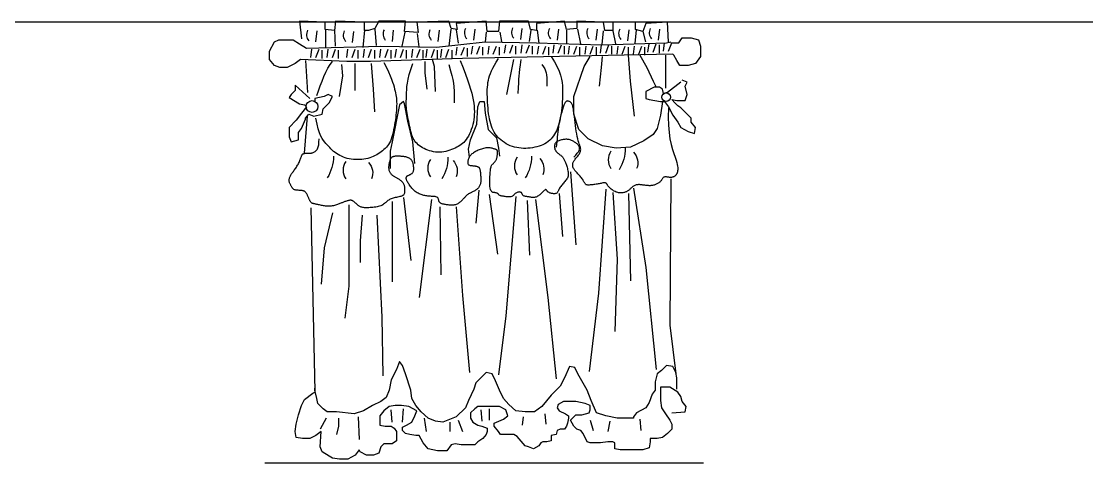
# Model space of a CAD drawing. Header units: inches. Extents: x 3.4 to 45.9, y 7.2 to 32.
# Drawn here: x 6.624 to 9.862, y 22.222 to 23.564 of the extents above; entities that cross this region are included whole.
import ezdxf

# ---------------------------------------------------------------- set-up
doc = ezdxf.new("R2010")
doc.units = ezdxf.units.IN
doc.header["$MEASUREMENT"] = 0
doc.layers.add('02', color=2, linetype='Continuous')
doc.layers.add('4', color=4, linetype='Continuous')

msp = doc.modelspace()

# ---------------------------------------------------------------- linework, layer by layer
at = {"layer": '02'}
msp.add_line((7.3643, 22.2217), (8.6966, 22.2217), dxfattribs=at)
for points in [[(8.591, 23.5011), (8.5879, 23.5606), (8.5221, 23.5575), (8.5127, 23.5324), (8.4907, 23.5387), (8.4907, 23.5606), (8.4218, 23.5606), (8.4218, 23.5355), (8.3967, 23.5355), (8.3936, 23.5606), (8.3121, 23.5637), (8.3121, 23.5418), (8.2807, 23.5387), (8.2745, 23.5637), (8.1898, 23.5575), (8.1898, 23.5355), (8.171, 23.5387), (8.1648, 23.5637), (8.077, 23.5637), (8.0739, 23.5324), (8.0394, 23.5324), (8.0362, 23.5637), (7.9454, 23.5575), (7.9485, 23.5387), (7.9297, 23.5418), (7.9234, 23.5637), (7.8262, 23.5606), (7.8294, 23.5293), (7.7886, 23.5324), (7.7918, 23.5637), (7.7103, 23.5637), (7.6977, 23.5418), (7.6789, 23.5355), (7.6664, 23.5355), (7.6664, 23.5606), (7.5786, 23.5637), (7.5755, 23.5355), (7.5473, 23.5387), (7.5473, 23.5606), (7.4689, 23.5637), (7.4752, 23.5105)], [(7.5478, 23.54), (7.5478, 23.4843)], [(7.6984, 23.54), (7.7021, 23.4898)], [(7.929, 23.54), (7.9235, 23.488)], [(8.0016, 23.54), (7.9978, 23.5066)], [(8.1448, 23.5419), (8.1411, 23.5084)], [(8.2564, 23.54), (8.2526, 23.5066)], [(8.314, 23.54), (8.3233, 23.4954)], [(8.3735, 23.54), (8.3698, 23.5066)], [(8.5632, 23.54), (8.5595, 23.5066)], [(8.5973, 23.498), (8.6224, 23.498), (8.6318, 23.5136), (8.66, 23.5136), (8.6819, 23.5074), (8.6882, 23.4886), (8.6882, 23.4572), (8.6725, 23.4353), (8.6506, 23.429), (8.6255, 23.429), (8.6161, 23.4447), (8.6067, 23.4604), (8.6036, 23.4635), (7.9642, 23.451), (7.6852, 23.4416), (7.6131, 23.4416), (7.4721, 23.4478), (7.4564, 23.4353), (7.4313, 23.4228), (7.4094, 23.4228), (7.3937, 23.429), (7.378, 23.4478), (7.378, 23.4729), (7.3937, 23.5011), (7.4062, 23.5074), (7.4501, 23.5074), (7.4689, 23.4948), (7.4909, 23.4823), (7.7165, 23.4886), (7.8858, 23.4854), (8.0331, 23.5011), (8.1898, 23.498), (8.3873, 23.4917), (8.5848, 23.498), (8.5973, 23.5011)], [(7.5217, 23.5344), (7.518, 23.501)], [(7.5757, 23.5363), (7.5775, 23.488)], [(7.6333, 23.5326), (7.6296, 23.4991)], [(7.6668, 23.5363), (7.6612, 23.4843)], [(7.7542, 23.5363), (7.7505, 23.5028)], [(7.7895, 23.5307), (7.7802, 23.488)], [(7.8267, 23.527), (7.8323, 23.4861)], [(7.8937, 23.5363), (7.89, 23.5028)], [(7.9458, 23.5382), (7.9514, 23.4973)], [(8.0369, 23.5307), (8.0332, 23.501)], [(8.0778, 23.5307), (8.0834, 23.5028)], [(8.1727, 23.5363), (8.1671, 23.5028)], [(8.1913, 23.5363), (8.1968, 23.4973)], [(8.2805, 23.5363), (8.2805, 23.4954)], [(8.3921, 23.5344), (8.3884, 23.4935)], [(8.4219, 23.5344), (8.4293, 23.4954)], [(8.4702, 23.5382), (8.4665, 23.5047)], [(8.4926, 23.5363), (8.4888, 23.4973)], [(8.513, 23.5326), (8.5205, 23.501)], [(7.5034, 23.4541), (7.5065, 23.4792)], [(7.5191, 23.4541), (7.5285, 23.4792)], [(7.5379, 23.451), (7.5379, 23.476)], [(7.5536, 23.4541), (7.5567, 23.4792)], [(7.5692, 23.4541), (7.5786, 23.4792)], [(7.588, 23.451), (7.588, 23.476)], [(7.6131, 23.4541), (7.6162, 23.4792)], [(7.6288, 23.4541), (7.6382, 23.4792)], [(7.6476, 23.451), (7.6476, 23.476)], [(7.6633, 23.4541), (7.6664, 23.4792)], [(7.6789, 23.4541), (7.6883, 23.4792)], [(7.6977, 23.451), (7.6977, 23.476)], [(7.7134, 23.4541), (7.7165, 23.4792)], [(7.7291, 23.4541), (7.7385, 23.4792)], [(7.7479, 23.451), (7.7479, 23.476)], [(7.7604, 23.4541), (7.7636, 23.4792)], [(7.7761, 23.4541), (7.7855, 23.4792)], [(7.7949, 23.451), (7.7949, 23.476)], [(7.8106, 23.4541), (7.8137, 23.4792)], [(7.8262, 23.4541), (7.8356, 23.4792)], [(7.8451, 23.451), (7.8451, 23.476)], [(7.8545, 23.4541), (7.8576, 23.4792)], [(7.8701, 23.4541), (7.8795, 23.4792)], [(7.8889, 23.451), (7.8889, 23.476)], [(7.8983, 23.4541), (7.9015, 23.4792)], [(7.914, 23.4541), (7.9234, 23.4792)], [(7.9328, 23.451), (7.9328, 23.476)], [(7.9454, 23.4604), (7.9485, 23.4854)], [(7.961, 23.4604), (7.9704, 23.4854)], [(7.9798, 23.4572), (7.9798, 23.4823)], [(7.9924, 23.4635), (7.9955, 23.4886)], [(8.008, 23.4635), (8.0174, 23.4886)], [(8.0268, 23.4604), (8.0268, 23.4854)], [(8.0425, 23.4635), (8.0456, 23.4886)], [(8.0582, 23.4635), (8.0676, 23.4886)], [(8.077, 23.4604), (8.077, 23.4854)], [(8.0927, 23.4666), (8.0958, 23.4917)], [(8.1083, 23.4666), (8.1177, 23.4917)], [(8.1271, 23.4635), (8.1271, 23.4886)], [(8.1428, 23.4666), (8.1459, 23.4917)], [(8.1585, 23.4666), (8.1679, 23.4917)], [(8.1773, 23.4635), (8.1773, 23.4886)], [(8.193, 23.4635), (8.1961, 23.4886)], [(8.2086, 23.4635), (8.218, 23.4886)], [(8.2274, 23.4604), (8.2274, 23.4854)], [(8.24, 23.4666), (8.2431, 23.4917)], [(8.2557, 23.4666), (8.2651, 23.4917)], [(8.2745, 23.4635), (8.2745, 23.4886)], [(8.287, 23.4635), (8.2901, 23.4886)], [(8.3027, 23.4635), (8.3121, 23.4886)], [(8.3215, 23.4604), (8.3215, 23.4854)], [(8.3371, 23.4635), (8.3403, 23.4886)], [(8.3528, 23.4635), (8.3622, 23.4886)], [(8.3716, 23.4604), (8.3716, 23.4854)], [(8.3842, 23.4666), (8.3873, 23.4917)], [(8.3998, 23.4666), (8.4092, 23.4917)], [(8.4186, 23.4635), (8.4186, 23.4886)], [(8.4343, 23.4635), (8.4374, 23.4886)], [(8.45, 23.4635), (8.4594, 23.4886)], [(8.4688, 23.4604), (8.4688, 23.4854)], [(8.4845, 23.4635), (8.4876, 23.4886)], [(8.5001, 23.4635), (8.5095, 23.4886)], [(8.5189, 23.4604), (8.5189, 23.4854)], [(8.5283, 23.4698), (8.5315, 23.4948)], [(8.544, 23.4698), (8.5534, 23.4948)], [(8.5628, 23.4666), (8.5628, 23.4917)], [(8.5754, 23.4729), (8.5785, 23.498)], [(8.591, 23.4729), (8.6004, 23.498)], [(7.4877, 23.4447), (7.494, 23.3476)], [(7.9579, 23.4447), (7.9666, 23.4226), (7.9739, 23.4032), (7.9801, 23.3861), (7.9851, 23.3709), (7.9892, 23.3576), (7.9925, 23.3456), (7.9951, 23.3347), (7.9971, 23.3246), (7.9986, 23.3151), (7.9997, 23.3059), (8.0004, 23.2972), (8.0007, 23.2888), (8.0005, 23.2806), (7.9999, 23.2727), (7.999, 23.2649), (7.9976, 23.2573), (7.9958, 23.2497), (7.9937, 23.2422), (7.9913, 23.2349), (7.9886, 23.2279), (7.9856, 23.2212), (7.9825, 23.215), (7.9791, 23.2092), (7.9756, 23.204), (7.9721, 23.1994), (7.9684, 23.1954), (7.9645, 23.1918), (7.9605, 23.1887), (7.9563, 23.1858), (7.9518, 23.1832), (7.9472, 23.1808), (7.9422, 23.1784), (7.937, 23.1761), (7.9315, 23.1738), (7.9258, 23.1717), (7.9199, 23.1697), (7.9138, 23.1681), (7.9077, 23.1667), (7.9015, 23.1658), (7.8952, 23.1654), (7.8889, 23.1654), (7.8827, 23.166), (7.8766, 23.167), (7.8705, 23.1684), (7.8646, 23.1701), (7.8589, 23.1721), (7.8534, 23.1744), (7.8482, 23.1768), (7.8432, 23.1795), (7.8386, 23.1823), (7.8343, 23.1852), (7.8302, 23.1884), (7.8265, 23.1918), (7.8231, 23.1954), (7.8201, 23.1993), (7.8174, 23.2035), (7.815, 23.2079), (7.8129, 23.2127), (7.811, 23.2177), (7.8094, 23.2229), (7.8079, 23.2284), (7.8065, 23.2342), (7.8051, 23.2401), (7.8038, 23.2463), (7.8024, 23.2526), (7.801, 23.2591), (7.7996, 23.2656), (7.7983, 23.2721), (7.7971, 23.2785), (7.796, 23.2848), (7.7951, 23.2907), (7.7944, 23.2964), (7.7939, 23.3017), (7.7936, 23.3068), (7.7936, 23.3117), (7.7936, 23.3167), (7.7937, 23.3219), (7.7939, 23.3274), (7.7942, 23.3334), (7.7944, 23.34), (7.7946, 23.3474), (7.795, 23.3557), (7.7958, 23.3651), (7.7972, 23.3758), (7.7995, 23.388), (7.8028, 23.4019), (7.8075, 23.4176), (7.8137, 23.4353)], [(7.8827, 23.3507), (7.8795, 23.4259), (7.8733, 23.4478)], [(8.2337, 23.4572), (8.2442, 23.4405), (8.2523, 23.4255), (8.2584, 23.4119), (8.2628, 23.3995), (8.2657, 23.3881), (8.2674, 23.3774), (8.2683, 23.3672), (8.2687, 23.3572), (8.2688, 23.3474), (8.2686, 23.3376), (8.2683, 23.3279), (8.2677, 23.3184), (8.267, 23.3092), (8.2661, 23.3002), (8.2651, 23.2916), (8.264, 23.2834), (8.2628, 23.2755), (8.2614, 23.2681), (8.26, 23.2611), (8.2583, 23.2544), (8.2565, 23.2481), (8.2545, 23.242), (8.2523, 23.2362), (8.2499, 23.2306), (8.2472, 23.2252), (8.2443, 23.2201), (8.2411, 23.2151), (8.2376, 23.2105), (8.2337, 23.206), (8.2296, 23.2019), (8.225, 23.1981), (8.2201, 23.1946), (8.2148, 23.1914), (8.2092, 23.1886), (8.2033, 23.1861), (8.1971, 23.184), (8.1907, 23.1821), (8.1841, 23.1806), (8.1773, 23.1793), (8.1705, 23.1784), (8.1636, 23.1778), (8.1567, 23.1775), (8.1498, 23.1775), (8.1429, 23.1778), (8.1361, 23.1786), (8.1294, 23.1797), (8.1227, 23.1812), (8.1162, 23.1831), (8.1098, 23.1855), (8.1036, 23.1883), (8.0976, 23.1914), (8.0918, 23.1949), (8.0863, 23.1988), (8.0811, 23.2029), (8.0763, 23.2072), (8.0718, 23.2118), (8.0677, 23.2166), (8.0639, 23.2217), (8.0605, 23.227), (8.0575, 23.2326), (8.0547, 23.2385), (8.0523, 23.2449), (8.0502, 23.2516), (8.0483, 23.2588), (8.0466, 23.2665), (8.0452, 23.2746), (8.044, 23.2829), (8.043, 23.2915), (8.0421, 23.3001), (8.0414, 23.3087), (8.0409, 23.3173), (8.0404, 23.3257), (8.0401, 23.3337), (8.0399, 23.3416), (8.0398, 23.3491), (8.04, 23.3565), (8.0404, 23.3637), (8.0411, 23.3707), (8.042, 23.3776), (8.0433, 23.3844), (8.045, 23.3911), (8.0471, 23.398), (8.0497, 23.4051), (8.053, 23.4127), (8.057, 23.4209), (8.0617, 23.4299), (8.0673, 23.4398), (8.0739, 23.451)], [(8.0989, 23.3413), (8.1209, 23.4478)], [(8.1334, 23.3445), (8.1345, 23.3621), (8.1353, 23.376), (8.1361, 23.3873), (8.1369, 23.3973), (8.1379, 23.4071), (8.1391, 23.418), (8.1407, 23.4312), (8.1428, 23.4478)], [(8.5722, 23.3194), (8.566, 23.2787), (8.5565, 23.2379), (8.544, 23.2191), (8.5158, 23.2003), (8.4751, 23.1815), (8.4312, 23.1784), (8.3904, 23.1847), (8.3465, 23.2066), (8.3183, 23.2348), (8.3027, 23.2818), (8.3027, 23.3351), (8.334, 23.4259), (8.3528, 23.4572)], [(8.381, 23.3664), (8.3873, 23.4228), (8.3904, 23.4572)], [(8.4876, 23.2755), (8.4751, 23.382), (8.4688, 23.4604)], [(8.5033, 23.4604), (8.5252, 23.4228), (8.544, 23.382), (8.5534, 23.3632)], [(8.5816, 23.4604), (8.5816, 23.3601)], [(7.7259, 23.4384), (7.7335, 23.423), (7.7397, 23.4096), (7.7447, 23.398), (7.7488, 23.3878), (7.752, 23.379), (7.7546, 23.3711), (7.7566, 23.3642), (7.7583, 23.3578), (7.7598, 23.3518), (7.7611, 23.346), (7.7622, 23.3405), (7.763, 23.3351), (7.7637, 23.3297), (7.7642, 23.3242), (7.7645, 23.3185), (7.7646, 23.3126), (7.7645, 23.3064), (7.7642, 23.2998), (7.7638, 23.293), (7.7632, 23.286), (7.7624, 23.2787), (7.7615, 23.2713), (7.7605, 23.2638), (7.7594, 23.2562), (7.7582, 23.2486), (7.7568, 23.2409), (7.7553, 23.2334), (7.7537, 23.2261), (7.7519, 23.2189), (7.7499, 23.2122), (7.7477, 23.2058), (7.7453, 23.1998), (7.7426, 23.1944), (7.7397, 23.1895), (7.7366, 23.185), (7.7332, 23.1808), (7.7296, 23.177), (7.7258, 23.1735), (7.7218, 23.1701), (7.7176, 23.1669), (7.7132, 23.1638), (7.7086, 23.1609), (7.7038, 23.1581), (7.6988, 23.1554), (7.6936, 23.153), (7.6882, 23.1508), (7.6826, 23.1488), (7.6768, 23.1471), (7.6709, 23.1457), (7.6647, 23.1445), (7.6585, 23.1437), (7.6522, 23.1432), (7.6458, 23.1431), (7.6394, 23.1432), (7.633, 23.1437), (7.6267, 23.1445), (7.6205, 23.1456), (7.6144, 23.1471), (7.6084, 23.1489), (7.6027, 23.1509), (7.5971, 23.1533), (7.5917, 23.1559), (7.5866, 23.1587), (7.5818, 23.1617), (7.5772, 23.1649), (7.5729, 23.1683), (7.5688, 23.1719), (7.5648, 23.1757), (7.561, 23.1796), (7.5572, 23.1836), (7.5534, 23.1877), (7.5496, 23.192), (7.5458, 23.1964), (7.5419, 23.2014), (7.538, 23.2074), (7.5341, 23.215), (7.5302, 23.2244), (7.5264, 23.2363), (7.5227, 23.2511), (7.5191, 23.2693)], [(7.5222, 23.3382), (7.5271, 23.3525), (7.5322, 23.3671), (7.5376, 23.3816), (7.5434, 23.3957), (7.5494, 23.4091), (7.5557, 23.4214), (7.5623, 23.4324), (7.5692, 23.4416)], [(7.5912, 23.3351), (7.6006, 23.3977), (7.5974, 23.4322)], [(7.6382, 23.3538), (7.6382, 23.4353)], [(7.6977, 23.2881), (7.6946, 23.357), (7.6883, 23.4353)], [(7.8576, 23.357), (7.8513, 23.4071), (7.8513, 23.4416)], [(7.9234, 23.4322), (7.9286, 23.4134), (7.9325, 23.3986), (7.9353, 23.3864), (7.9371, 23.3754), (7.9383, 23.3642), (7.9388, 23.3515), (7.9391, 23.336), (7.9391, 23.3163)], [(8.2055, 23.4322), (8.2107, 23.4248), (8.2146, 23.4188), (8.2173, 23.4133), (8.2192, 23.4075), (8.2203, 23.4007), (8.2209, 23.3921), (8.2211, 23.3809), (8.2212, 23.3664)], [(8.6286, 23.3789), (8.5879, 23.3476), (8.5754, 23.3445), (8.5722, 23.357), (8.5628, 23.3632), (8.5471, 23.3632), (8.5221, 23.3507), (8.5221, 23.3288), (8.5315, 23.3257), (8.566, 23.3194), (8.5785, 23.3194), (8.591, 23.3037), (8.6036, 23.2787), (8.6192, 23.2567), (8.6286, 23.2411), (8.6506, 23.2285), (8.6694, 23.2223), (8.6725, 23.2411), (8.66, 23.2567), (8.66, 23.2693), (8.6286, 23.3006), (8.6192, 23.3069), (8.6098, 23.3163), (8.6004, 23.3257), (8.6161, 23.3225), (8.6412, 23.3225), (8.6474, 23.3413), (8.6412, 23.3664), (8.6474, 23.3789), (8.6318, 23.3852)], [(7.5003, 23.3288), (7.4564, 23.3695), (7.4564, 23.3538), (7.4439, 23.3413), (7.4376, 23.3319), (7.4689, 23.3131), (7.4846, 23.31), (7.4909, 23.3037), (7.4752, 23.2849), (7.4595, 23.263), (7.4376, 23.2411), (7.4376, 23.2129), (7.4439, 23.1972), (7.4658, 23.2035), (7.4658, 23.2254), (7.4752, 23.2379), (7.4877, 23.2661), (7.4877, 23.2693), (7.4971, 23.2818), (7.5128, 23.2755), (7.5379, 23.2818), (7.541, 23.2975), (7.5598, 23.3163), (7.5692, 23.3351), (7.5567, 23.3413), (7.5442, 23.3351), (7.5159, 23.3288), (7.5159, 23.3194)], [(7.82, 23.1314), (7.8137, 23.1972), (7.798, 23.2599), (7.7918, 23.2975), (7.7886, 23.3131), (7.7855, 23.3194), (7.773, 23.31), (7.751, 23.1972), (7.7448, 23.169), (7.7448, 23.1158)], [(7.9861, 23.1502), (7.983, 23.1753), (7.9892, 23.2035), (8.008, 23.2505), (8.0112, 23.3037), (8.0174, 23.3194), (8.03, 23.3194), (8.0331, 23.2849), (8.0425, 23.2348), (8.0676, 23.2097), (8.0739, 23.1784), (8.077, 23.1534)], [(8.591, 23.3006), (8.5897, 23.2727), (8.5902, 23.2478), (8.5922, 23.2256), (8.5952, 23.2061), (8.599, 23.1889), (8.603, 23.174), (8.607, 23.1613), (8.6106, 23.1505), (8.6135, 23.1415), (8.6156, 23.134), (8.6171, 23.128), (8.6181, 23.1231), (8.6187, 23.1192), (8.6189, 23.1162), (8.6189, 23.1137), (8.6187, 23.1116), (8.6185, 23.1097), (8.6182, 23.108), (8.6179, 23.1065), (8.6175, 23.1051), (8.6171, 23.1037), (8.6167, 23.1025), (8.6161, 23.1013), (8.6156, 23.1001), (8.615, 23.0989), (8.6143, 23.0978), (8.6135, 23.0966), (8.6127, 23.0955), (8.6118, 23.0945), (8.6107, 23.0935), (8.6096, 23.0926), (8.6083, 23.0917), (8.6068, 23.091), (8.6052, 23.0904), (8.6035, 23.0899), (8.6017, 23.0895), (8.5998, 23.0892), (8.5978, 23.089), (8.5958, 23.089), (8.5936, 23.0891), (8.5915, 23.0894), (8.5893, 23.0897), (8.5871, 23.0901), (8.585, 23.0904), (8.5829, 23.0907), (8.5809, 23.0907), (8.5791, 23.0906), (8.5774, 23.0902), (8.576, 23.0894), (8.5747, 23.0884), (8.5735, 23.0871), (8.5723, 23.0857), (8.5713, 23.0841), (8.5702, 23.0825), (8.5692, 23.0808), (8.568, 23.0792), (8.5668, 23.0777), (8.5655, 23.0763), (8.5641, 23.0749), (8.5626, 23.0737), (8.5609, 23.0725), (8.5592, 23.0714), (8.5574, 23.0703), (8.5555, 23.0693), (8.5535, 23.0683), (8.5514, 23.0674), (8.5492, 23.0666), (8.5469, 23.0659), (8.5446, 23.0653), (8.5422, 23.0647), (8.5397, 23.0643), (8.5372, 23.0641), (8.5346, 23.0639), (8.532, 23.0639), (8.5294, 23.0641), (8.5267, 23.0643), (8.524, 23.0645), (8.5213, 23.0649), (8.5185, 23.0652), (8.5158, 23.0656), (8.5131, 23.066), (8.5103, 23.0664), (8.5076, 23.0667), (8.505, 23.0669), (8.5023, 23.0671), (8.4998, 23.0671), (8.4973, 23.067), (8.4949, 23.0667), (8.4926, 23.0662), (8.4904, 23.0655), (8.4883, 23.0647), (8.4863, 23.0637), (8.4844, 23.0627), (8.4826, 23.0615), (8.4808, 23.0602), (8.4792, 23.0588), (8.4777, 23.0575), (8.4763, 23.056), (8.4748, 23.0546), (8.4734, 23.0532), (8.472, 23.0518), (8.4705, 23.0504), (8.4689, 23.0491), (8.4672, 23.0479), (8.4654, 23.0468), (8.4634, 23.0457), (8.4613, 23.0448), (8.4591, 23.044), (8.4568, 23.0434), (8.4544, 23.0428), (8.452, 23.0424), (8.4495, 23.0421), (8.4469, 23.042), (8.4443, 23.042), (8.4417, 23.0422), (8.439, 23.0426), (8.4364, 23.0431), (8.4337, 23.0438), (8.4311, 23.0447), (8.4286, 23.0458), (8.426, 23.0471), (8.4236, 23.0485), (8.4212, 23.05), (8.419, 23.0517), (8.4168, 23.0534), (8.4148, 23.055), (8.413, 23.0567), (8.4113, 23.0583), (8.4099, 23.0598), (8.4086, 23.0613), (8.4074, 23.0626), (8.4064, 23.0639), (8.4056, 23.0651), (8.4048, 23.0662), (8.4041, 23.0672), (8.4035, 23.0682), (8.4029, 23.0692), (8.4024, 23.0701), (8.4018, 23.0709), (8.4011, 23.0716), (8.4003, 23.0721), (8.3993, 23.0726), (8.3981, 23.0728), (8.3967, 23.0729), (8.395, 23.0729), (8.393, 23.0726), (8.3908, 23.0722), (8.3883, 23.0717), (8.3857, 23.0711), (8.3829, 23.0705), (8.3799, 23.0699), (8.3768, 23.0693), (8.3737, 23.0687), (8.3704, 23.0682), (8.3672, 23.0677), (8.364, 23.0673), (8.3608, 23.067), (8.3578, 23.0666), (8.355, 23.0664), (8.3523, 23.0662), (8.3499, 23.066), (8.3477, 23.0659), (8.3457, 23.0659), (8.3439, 23.0661), (8.3422, 23.0664), (8.3408, 23.067), (8.3394, 23.0677), (8.3382, 23.0688), (8.3371, 23.0701), (8.336, 23.0717), (8.3349, 23.0735), (8.3338, 23.0755), (8.3326, 23.0777), (8.3314, 23.08), (8.3299, 23.0824), (8.3283, 23.085), (8.3264, 23.0875), (8.3243, 23.0901), (8.3221, 23.0927), (8.3198, 23.0953), (8.3175, 23.0978), (8.3153, 23.1002), (8.3131, 23.1026), (8.311, 23.1048), (8.3092, 23.1069), (8.3075, 23.1088), (8.306, 23.1106), (8.3047, 23.1123), (8.3036, 23.1139), (8.3026, 23.1153), (8.3018, 23.1166), (8.3011, 23.1178), (8.3006, 23.119), (8.3002, 23.12), (8.2999, 23.121), (8.2997, 23.122), (8.2996, 23.123), (8.2996, 23.124), (8.2995, 23.1251), (8.2995, 23.1262), (8.2995, 23.1274), (8.2996, 23.1287), (8.2997, 23.1302), (8.2999, 23.1317), (8.3003, 23.1333), (8.3009, 23.135), (8.3016, 23.1368), (8.3027, 23.1387), (8.304, 23.1407), (8.3055, 23.1428), (8.3073, 23.145), (8.3091, 23.1472), (8.3111, 23.1495), (8.313, 23.1518), (8.3149, 23.1541), (8.3168, 23.1565), (8.3185, 23.1588), (8.32, 23.1612), (8.3213, 23.1636), (8.3223, 23.1661), (8.3231, 23.1686), (8.3236, 23.1712), (8.3238, 23.174), (8.3236, 23.1768), (8.323, 23.1799), (8.3221, 23.1831), (8.3209, 23.1868), (8.3195, 23.1908), (8.318, 23.1954), (8.3164, 23.2006), (8.3147, 23.2066), (8.3131, 23.2134), (8.3116, 23.2211), (8.3102, 23.2294), (8.3089, 23.2382), (8.3076, 23.2472), (8.3065, 23.2561), (8.3055, 23.2648), (8.3045, 23.2729), (8.3037, 23.2802), (8.303, 23.2866), (8.3023, 23.292), (8.3017, 23.2966), (8.301, 23.3005), (8.3004, 23.3038), (8.2997, 23.3066), (8.2989, 23.309), (8.298, 23.311), (8.2969, 23.3129), (8.2957, 23.3146), (8.2944, 23.3161), (8.2931, 23.3174), (8.2916, 23.3185), (8.2901, 23.3195), (8.2886, 23.3203), (8.287, 23.321), (8.2854, 23.3214), (8.2838, 23.3216), (8.2822, 23.3214), (8.2805, 23.3206), (8.2788, 23.319), (8.2769, 23.3165), (8.275, 23.3131), (8.2729, 23.3084), (8.2707, 23.3025), (8.2684, 23.2955), (8.266, 23.2876), (8.2637, 23.2792), (8.2616, 23.2703), (8.2595, 23.2612), (8.2577, 23.2522), (8.2562, 23.2434), (8.255, 23.2351), (8.254, 23.2273), (8.2532, 23.2196), (8.2526, 23.2122), (8.2519, 23.2048), (8.2513, 23.1973), (8.2504, 23.1896), (8.2494, 23.1815)], [(7.4846, 23.1628), (7.494, 23.2755)], [(8.3027, 23.1502), (8.3089, 23.1568), (8.3135, 23.1624), (8.3167, 23.1672), (8.3188, 23.1713), (8.3198, 23.1748), (8.3201, 23.1779), (8.3197, 23.1805), (8.3189, 23.1829), (8.3178, 23.185), (8.3164, 23.187), (8.3149, 23.1889), (8.3132, 23.1907), (8.3114, 23.1923), (8.3095, 23.1938), (8.3074, 23.1953), (8.3053, 23.1967), (8.3031, 23.198), (8.3009, 23.1993), (8.2986, 23.2005), (8.2963, 23.2016), (8.2939, 23.2025), (8.2915, 23.2034), (8.289, 23.204), (8.2865, 23.2045), (8.2839, 23.2048), (8.2813, 23.2049), (8.2786, 23.2049), (8.276, 23.2047), (8.2733, 23.2044), (8.2705, 23.204), (8.2678, 23.2035), (8.2651, 23.203), (8.2623, 23.2023), (8.2596, 23.2016), (8.257, 23.2008), (8.2545, 23.1998), (8.2522, 23.1986), (8.2501, 23.1972), (8.2483, 23.1955), (8.2468, 23.1936), (8.2456, 23.1912), (8.2447, 23.1887), (8.2442, 23.1859), (8.244, 23.183), (8.2442, 23.18), (8.2447, 23.1771), (8.2456, 23.1743), (8.2468, 23.1716), (8.2483, 23.1692), (8.2501, 23.167), (8.2521, 23.165), (8.2543, 23.1631), (8.2565, 23.1613), (8.2587, 23.1597), (8.2609, 23.1581), (8.263, 23.1565), (8.2648, 23.1549), (8.2665, 23.1533), (8.268, 23.1517), (8.2694, 23.1501), (8.2707, 23.1484), (8.2719, 23.1466), (8.2729, 23.1448), (8.2739, 23.1429), (8.2749, 23.1409), (8.2758, 23.1388), (8.2767, 23.1365), (8.2776, 23.1342), (8.2785, 23.1316), (8.2794, 23.129), (8.2803, 23.1261), (8.2812, 23.1231), (8.2822, 23.1198), (8.2832, 23.1165), (8.2842, 23.113), (8.285, 23.1095), (8.2856, 23.106), (8.286, 23.1025), (8.2862, 23.0991), (8.2859, 23.0959), (8.2854, 23.0929), (8.2844, 23.09), (8.2832, 23.0873), (8.2817, 23.0846), (8.28, 23.0821), (8.2781, 23.0795), (8.2761, 23.077), (8.2739, 23.0745), (8.2718, 23.0719), (8.2696, 23.0693), (8.2674, 23.0667), (8.2653, 23.0641), (8.2633, 23.0616), (8.2614, 23.059), (8.2598, 23.0565), (8.2583, 23.0541), (8.257, 23.0519), (8.2559, 23.0497), (8.2549, 23.0477), (8.254, 23.0458), (8.2531, 23.0441), (8.252, 23.0427), (8.2508, 23.0415), (8.2494, 23.0406), (8.2477, 23.0399), (8.2457, 23.0396), (8.2436, 23.0394), (8.2414, 23.0395), (8.2391, 23.0397), (8.2369, 23.0401), (8.2347, 23.0405), (8.2327, 23.0411), (8.2308, 23.0417), (8.2291, 23.0424), (8.2276, 23.0431), (8.2263, 23.0438), (8.2251, 23.0446), (8.224, 23.0455), (8.2231, 23.0464), (8.2222, 23.0474), (8.2215, 23.0484), (8.2208, 23.0493), (8.2201, 23.0502), (8.2195, 23.051), (8.2188, 23.0516), (8.218, 23.0519), (8.217, 23.0519), (8.2159, 23.0515), (8.2147, 23.0507), (8.2132, 23.0496), (8.2116, 23.0481), (8.2099, 23.0464), (8.208, 23.0445), (8.206, 23.0425), (8.204, 23.0405), (8.2018, 23.0385), (8.1997, 23.0366), (8.1974, 23.0348), (8.1952, 23.0332), (8.1929, 23.0317), (8.1906, 23.0304), (8.1883, 23.0294), (8.1859, 23.0286), (8.1836, 23.028), (8.1812, 23.0278), (8.1789, 23.0278), (8.1765, 23.028), (8.1742, 23.0283), (8.1718, 23.0287), (8.1695, 23.0292), (8.1671, 23.0297), (8.1648, 23.0301), (8.1624, 23.0305), (8.1601, 23.0308), (8.1579, 23.0311), (8.1557, 23.0314), (8.1538, 23.0318), (8.152, 23.0323), (8.1504, 23.0329), (8.1491, 23.0338), (8.148, 23.0349), (8.1472, 23.0361), (8.1465, 23.0375), (8.1459, 23.0389), (8.1452, 23.0403), (8.1445, 23.0416), (8.1435, 23.0428), (8.1423, 23.0437), (8.1408, 23.0443), (8.139, 23.0447), (8.137, 23.0448), (8.1348, 23.0446), (8.1327, 23.0442), (8.1305, 23.0436), (8.1285, 23.0427), (8.1266, 23.0416), (8.125, 23.0404), (8.1235, 23.039), (8.1221, 23.0375), (8.1207, 23.036), (8.1193, 23.0346), (8.1178, 23.0332), (8.1161, 23.0321), (8.1141, 23.0312), (8.1118, 23.0305), (8.1092, 23.0301), (8.1064, 23.03), (8.1034, 23.03), (8.1004, 23.0302), (8.0974, 23.0304), (8.0944, 23.0308), (8.0916, 23.0312), (8.089, 23.0316), (8.0865, 23.032), (8.0843, 23.0324), (8.0823, 23.0328), (8.0805, 23.0333), (8.0789, 23.0337), (8.0776, 23.0343), (8.0765, 23.0348), (8.0756, 23.0354), (8.0749, 23.0361), (8.0744, 23.0368), (8.0739, 23.0374), (8.0735, 23.0381), (8.073, 23.0388), (8.0725, 23.0394), (8.0718, 23.0401), (8.0709, 23.0406), (8.0698, 23.0411), (8.0686, 23.0416), (8.0673, 23.042), (8.0658, 23.0424), (8.0642, 23.0427), (8.0625, 23.043), (8.0608, 23.0432), (8.059, 23.0434), (8.0572, 23.0437), (8.0555, 23.0443), (8.0538, 23.0453), (8.0523, 23.0469), (8.0509, 23.0492), (8.0497, 23.0524), (8.0488, 23.0568), (8.0481, 23.0622), (8.0478, 23.0686), (8.0476, 23.0756), (8.0477, 23.083), (8.0479, 23.0904), (8.0483, 23.0976), (8.0487, 23.1042), (8.0493, 23.11), (8.0499, 23.1148), (8.0506, 23.1185), (8.0513, 23.1215), (8.0521, 23.1238), (8.053, 23.1256), (8.0539, 23.127), (8.055, 23.1282), (8.0561, 23.1293), (8.0573, 23.1306), (8.0586, 23.1319), (8.0599, 23.1332), (8.0613, 23.1347), (8.0626, 23.1362), (8.0638, 23.1377), (8.065, 23.1393), (8.066, 23.1408), (8.0669, 23.1424), (8.0677, 23.144), (8.0684, 23.1455), (8.0689, 23.1472), (8.0693, 23.1488), (8.0697, 23.1504), (8.07, 23.1521), (8.0702, 23.1539), (8.0704, 23.1557), (8.0705, 23.1575), (8.0706, 23.1592), (8.0707, 23.161), (8.0707, 23.1627), (8.0707, 23.1642), (8.0707, 23.1657), (8.0707, 23.1669), (8.0707, 23.168), (8.0707, 23.1689), (8.0707, 23.1697), (8.0706, 23.1703), (8.0705, 23.1709), (8.0703, 23.1713), (8.07, 23.1718), (8.0697, 23.1721), (8.0692, 23.1725), (8.0687, 23.1729), (8.068, 23.1734), (8.0671, 23.1738), (8.066, 23.1742), (8.0647, 23.1747), (8.0631, 23.1752), (8.0613, 23.1758), (8.0592, 23.1764), (8.0569, 23.177), (8.0543, 23.1776), (8.0515, 23.1782), (8.0485, 23.1786), (8.0454, 23.1789), (8.0422, 23.179), (8.0389, 23.1789), (8.0355, 23.1786), (8.0321, 23.1781), (8.0287, 23.1774), (8.0253, 23.1765), (8.022, 23.1754), (8.0187, 23.1742), (8.0154, 23.173), (8.0122, 23.1716), (8.0091, 23.1702), (8.0062, 23.1688), (8.0033, 23.1673), (8.0006, 23.1657), (7.998, 23.164), (7.9956, 23.1623), (7.9934, 23.1605), (7.9913, 23.1586), (7.9895, 23.1566), (7.9878, 23.1545), (7.9863, 23.1523), (7.985, 23.1502), (7.9838, 23.1479), (7.9829, 23.1457), (7.9821, 23.1435), (7.9814, 23.1413), (7.9809, 23.1392), (7.9805, 23.1372), (7.9804, 23.1352), (7.9804, 23.1334), (7.9807, 23.1317), (7.9812, 23.1302), (7.9819, 23.1289), (7.983, 23.1278), (7.9843, 23.1269), (7.9858, 23.1263), (7.9876, 23.1258), (7.9895, 23.1254), (7.9915, 23.1252), (7.9935, 23.125), (7.9956, 23.1248), (7.9976, 23.1246), (7.9995, 23.1244), (8.0013, 23.1242), (8.003, 23.1239), (8.0046, 23.1235), (8.0062, 23.1232), (8.0076, 23.1228), (8.0089, 23.1224), (8.0101, 23.122), (8.0113, 23.1216), (8.0123, 23.1212), (8.0132, 23.1206), (8.0141, 23.1199), (8.0149, 23.119), (8.0156, 23.1179), (8.0163, 23.1165), (8.0169, 23.1147), (8.0175, 23.1126), (8.018, 23.1101), (8.0185, 23.1074), (8.0189, 23.1044), (8.0192, 23.1013), (8.0196, 23.0981), (8.0198, 23.0949), (8.0201, 23.0917), (8.0202, 23.0887), (8.0203, 23.0857), (8.0204, 23.0828), (8.0203, 23.08), (8.0202, 23.0773), (8.0199, 23.0747), (8.0195, 23.0722), (8.019, 23.0698), (8.0183, 23.0675), (8.0175, 23.0653), (8.0166, 23.0632), (8.0155, 23.0612), (8.0142, 23.0593), (8.0128, 23.0575), (8.0113, 23.0558), (8.0096, 23.0541), (8.0078, 23.0526), (8.0058, 23.0512), (8.0038, 23.0499), (8.0017, 23.0486), (7.9996, 23.0474), (7.9975, 23.0463), (7.9954, 23.0452), (7.9934, 23.0442), (7.9915, 23.0433), (7.9897, 23.0424), (7.9879, 23.0415), (7.9863, 23.0406), (7.9847, 23.0397), (7.9832, 23.0388), (7.9817, 23.0379), (7.9804, 23.0369), (7.979, 23.0359), (7.9777, 23.0349), (7.9764, 23.0337), (7.9751, 23.0325), (7.9739, 23.0313), (7.9726, 23.0299), (7.9713, 23.0285), (7.9699, 23.027), (7.9685, 23.0254), (7.9671, 23.0237), (7.9655, 23.022), (7.964, 23.0202), (7.9623, 23.0185), (7.9606, 23.0167), (7.9588, 23.015), (7.9568, 23.0134), (7.9548, 23.0119), (7.9527, 23.0105), (7.9505, 23.0092), (7.9482, 23.0081), (7.9458, 23.0071), (7.9433, 23.0062), (7.9407, 23.0056), (7.938, 23.0051), (7.9353, 23.0048), (7.9324, 23.0046), (7.9295, 23.0047), (7.9266, 23.0048), (7.9237, 23.005), (7.9209, 23.0054), (7.9182, 23.0057), (7.9156, 23.0061), (7.9131, 23.0065), (7.9108, 23.0069), (7.9086, 23.0073), (7.9066, 23.0077), (7.9047, 23.0082), (7.9029, 23.0087), (7.9013, 23.0092), (7.8999, 23.0098), (7.8986, 23.0104), (7.8974, 23.0111), (7.8964, 23.0118), (7.8955, 23.0126), (7.8948, 23.0136), (7.8941, 23.0146), (7.8936, 23.0158), (7.8931, 23.0171), (7.8928, 23.0185), (7.8924, 23.02), (7.8921, 23.0216), (7.8917, 23.0232), (7.8911, 23.0247), (7.8903, 23.0262), (7.8893, 23.0275), (7.8879, 23.0286), (7.8861, 23.0294), (7.884, 23.0301), (7.8817, 23.0306), (7.8791, 23.0309), (7.8763, 23.0312), (7.8734, 23.0314), (7.8705, 23.0315), (7.8675, 23.0317), (7.8646, 23.0319), (7.8617, 23.0322), (7.8589, 23.0325), (7.856, 23.0329), (7.8532, 23.0334), (7.8503, 23.034), (7.8474, 23.0346), (7.8445, 23.0354), (7.8416, 23.0362), (7.8386, 23.0371), (7.8356, 23.0382), (7.8326, 23.0395), (7.8296, 23.0409), (7.8267, 23.0425), (7.8238, 23.0443), (7.821, 23.0463), (7.8183, 23.0486), (7.8157, 23.051), (7.8133, 23.0537), (7.8109, 23.0564), (7.8087, 23.0591), (7.8066, 23.0619), (7.8046, 23.0646), (7.8027, 23.0672), (7.801, 23.0697), (7.7995, 23.072), (7.7981, 23.0742), (7.7969, 23.0763), (7.7959, 23.0782), (7.795, 23.0801), (7.7943, 23.0818), (7.7939, 23.0834), (7.7936, 23.0849), (7.7934, 23.0863), (7.7935, 23.0876), (7.7937, 23.0889), (7.7941, 23.09), (7.7946, 23.091), (7.7952, 23.092), (7.7959, 23.0928), (7.7968, 23.0935), (7.7977, 23.0942), (7.7987, 23.0948), (7.7998, 23.0953), (7.801, 23.0959), (7.8022, 23.0964), (7.8035, 23.0969), (7.8048, 23.0975), (7.8062, 23.0981), (7.8076, 23.0988), (7.809, 23.0996), (7.8104, 23.1005), (7.8117, 23.1015), (7.8128, 23.1028), (7.8139, 23.1042), (7.8148, 23.1058), (7.8154, 23.1077), (7.8159, 23.1098), (7.8163, 23.1121), (7.8165, 23.1145), (7.8165, 23.1169), (7.8164, 23.1195), (7.8161, 23.1221), (7.8158, 23.1246), (7.8154, 23.1272), (7.8148, 23.1296), (7.8142, 23.132), (7.8134, 23.1342), (7.8126, 23.1364), (7.8117, 23.1384), (7.8107, 23.1402), (7.8095, 23.1419), (7.8083, 23.1433), (7.807, 23.1446), (7.8056, 23.1458), (7.8041, 23.1468), (7.8026, 23.1476), (7.8009, 23.1484), (7.7993, 23.1491), (7.7975, 23.1497), (7.7957, 23.1503), (7.7939, 23.1508), (7.792, 23.1512), (7.7901, 23.1517), (7.7882, 23.152), (7.7863, 23.1523), (7.7843, 23.1526), (7.7824, 23.1528), (7.7804, 23.153), (7.7784, 23.1531), (7.7765, 23.1532), (7.7745, 23.1533), (7.7724, 23.1533), (7.7704, 23.1533), (7.7683, 23.1534), (7.7662, 23.1534), (7.764, 23.1533), (7.7618, 23.1533), (7.7596, 23.1532), (7.7575, 23.153), (7.7554, 23.1526), (7.7535, 23.152), (7.7516, 23.1513), (7.75, 23.1502), (7.7485, 23.1489), (7.7472, 23.1473), (7.7461, 23.1455), (7.7451, 23.1435), (7.7442, 23.1413), (7.7434, 23.139), (7.7428, 23.1365), (7.7421, 23.134), (7.7416, 23.1315), (7.7411, 23.1289), (7.7407, 23.1263), (7.7404, 23.1237), (7.7402, 23.1211), (7.7402, 23.1185), (7.7403, 23.1161), (7.7406, 23.1137), (7.7411, 23.1114), (7.7417, 23.1092), (7.7425, 23.1071), (7.7435, 23.1051), (7.7446, 23.1033), (7.7458, 23.1016), (7.7471, 23.1), (7.7484, 23.0985), (7.7498, 23.0972), (7.7513, 23.096), (7.7527, 23.095), (7.7543, 23.094), (7.7559, 23.093), (7.7575, 23.0921), (7.7592, 23.0911), (7.7609, 23.0902), (7.7627, 23.0892), (7.7646, 23.0881), (7.7664, 23.087), (7.7683, 23.0859), (7.7701, 23.0847), (7.772, 23.0834), (7.7738, 23.0821), (7.7756, 23.0808), (7.7773, 23.0794), (7.779, 23.0779), (7.7806, 23.0764), (7.782, 23.0748), (7.7834, 23.0732), (7.7846, 23.0715), (7.7857, 23.0696), (7.7865, 23.0677), (7.7872, 23.0657), (7.7878, 23.0636), (7.7881, 23.0615), (7.7884, 23.0592), (7.7885, 23.057), (7.7886, 23.0547), (7.7886, 23.0523), (7.7886, 23.05), (7.7886, 23.0476), (7.7885, 23.0453), (7.7883, 23.0431), (7.7879, 23.0409), (7.7872, 23.0389), (7.7862, 23.037), (7.7848, 23.0353), (7.7829, 23.0338), (7.7805, 23.0325), (7.7776, 23.0315), (7.7744, 23.0306), (7.771, 23.0298), (7.7674, 23.0291), (7.7638, 23.0284), (7.7602, 23.0277), (7.7568, 23.027), (7.7536, 23.0262), (7.7506, 23.0252), (7.7478, 23.0242), (7.7451, 23.023), (7.7427, 23.0217), (7.7403, 23.0203), (7.7381, 23.0188), (7.7359, 23.0171), (7.7337, 23.0152), (7.7316, 23.0133), (7.7294, 23.0114), (7.7271, 23.0094), (7.7247, 23.0075), (7.7221, 23.0056), (7.7192, 23.0039), (7.716, 23.0025), (7.7125, 23.0012), (7.7088, 23.0002), (7.7048, 22.9993), (7.7007, 22.9987), (7.6965, 22.9982), (7.6923, 22.9978), (7.6882, 22.9975), (7.6842, 22.9972), (7.6803, 22.9971), (7.6767, 22.997), (7.6733, 22.9969), (7.6701, 22.997), (7.667, 22.9971), (7.6642, 22.9974), (7.6615, 22.9978), (7.6591, 22.9983), (7.6568, 22.9989), (7.6547, 22.9997), (7.6528, 23.0006), (7.651, 23.0016), (7.6494, 23.0027), (7.6478, 23.0038), (7.6464, 23.0049), (7.645, 23.0061), (7.6436, 23.0073), (7.6423, 23.0085), (7.6411, 23.0096), (7.6398, 23.0107), (7.6386, 23.0119), (7.6374, 23.0129), (7.6362, 23.014), (7.6351, 23.015), (7.6339, 23.0159), (7.6327, 23.0168), (7.6314, 23.0176), (7.6302, 23.0183), (7.6288, 23.0189), (7.6273, 23.0193), (7.6258, 23.0196), (7.6241, 23.0197), (7.6222, 23.0196), (7.6203, 23.0193), (7.6182, 23.0189), (7.6161, 23.0184), (7.6139, 23.0178), (7.6117, 23.017), (7.6095, 23.0163), (7.6074, 23.0155), (7.6052, 23.0147), (7.6031, 23.0139), (7.601, 23.0131), (7.5989, 23.0123), (7.5967, 23.0115), (7.5944, 23.0106), (7.5921, 23.0097), (7.5896, 23.0087), (7.587, 23.0077), (7.5842, 23.0067), (7.5814, 23.0057), (7.5784, 23.0047), (7.5753, 23.0039), (7.5721, 23.0031), (7.5689, 23.0024), (7.5656, 23.0019), (7.5622, 23.0016), (7.5588, 23.0015), (7.5554, 23.0016), (7.5521, 23.0017), (7.5487, 23.002), (7.5454, 23.0024), (7.5421, 23.0029), (7.5389, 23.0035), (7.5358, 23.0041), (7.5329, 23.0048), (7.53, 23.0054), (7.5273, 23.006), (7.5247, 23.0067), (7.5223, 23.0072), (7.5201, 23.0078), (7.518, 23.0082), (7.5162, 23.0085), (7.5145, 23.0088), (7.513, 23.0091), (7.5116, 23.0093), (7.5103, 23.0096), (7.5091, 23.0099), (7.5081, 23.0103), (7.5071, 23.0108), (7.5061, 23.0115), (7.5052, 23.0123), (7.5043, 23.0132), (7.5035, 23.0143), (7.5027, 23.0155), (7.5019, 23.0168), (7.5011, 23.0182), (7.5003, 23.0197), (7.4995, 23.0213), (7.4987, 23.023), (7.4979, 23.0247), (7.4971, 23.0265), (7.4964, 23.0284), (7.4956, 23.0302), (7.4948, 23.032), (7.494, 23.0338), (7.4932, 23.0355), (7.4924, 23.0372), (7.4916, 23.0388), (7.4907, 23.0403), (7.4898, 23.0417), (7.4889, 23.043), (7.4878, 23.0442), (7.4867, 23.0453), (7.4855, 23.0462), (7.4841, 23.047), (7.4827, 23.0476), (7.4811, 23.0481), (7.4793, 23.0486), (7.4774, 23.0489), (7.4754, 23.0492), (7.4731, 23.0494), (7.4707, 23.0496), (7.4681, 23.0498), (7.4655, 23.0499), (7.4629, 23.0501), (7.4603, 23.0503), (7.4579, 23.0506), (7.4557, 23.051), (7.4538, 23.0515), (7.4522, 23.0522), (7.4509, 23.053), (7.4498, 23.0539), (7.4489, 23.0549), (7.4481, 23.0561), (7.4474, 23.0573), (7.4467, 23.0585), (7.4459, 23.0599), (7.4451, 23.0613), (7.4442, 23.0627), (7.4433, 23.0643), (7.4424, 23.0658), (7.4414, 23.0675), (7.4406, 23.0692), (7.4398, 23.071), (7.4392, 23.0729), (7.4386, 23.0749), (7.4383, 23.077), (7.4381, 23.0792), (7.438, 23.0814), (7.4382, 23.0836), (7.4385, 23.0858), (7.439, 23.088), (7.4397, 23.0902), (7.4406, 23.0923), (7.4416, 23.0944), (7.4428, 23.0965), (7.4442, 23.0986), (7.4457, 23.1007), (7.4472, 23.1029), (7.4489, 23.1051), (7.4506, 23.1074), (7.4524, 23.1098), (7.4542, 23.1123), (7.4561, 23.1149), (7.4579, 23.1175), (7.4597, 23.1202), (7.4614, 23.123), (7.4631, 23.1259), (7.4648, 23.1288), (7.4663, 23.1318), (7.4677, 23.1347), (7.469, 23.1377), (7.4702, 23.1406), (7.4714, 23.1433), (7.4724, 23.146), (7.4733, 23.1485), (7.4742, 23.1507), (7.4749, 23.1528), (7.4756, 23.1546), (7.4763, 23.1562), (7.477, 23.1575), (7.4777, 23.1587), (7.4786, 23.1597), (7.4797, 23.1605), (7.4809, 23.1612), (7.4824, 23.1617), (7.4841, 23.1621), (7.486, 23.1624), (7.4879, 23.1626), (7.49, 23.1627), (7.492, 23.1627), (7.4941, 23.1627), (7.4961, 23.1628), (7.498, 23.1628), (7.4999, 23.1628), (7.5016, 23.1629), (7.5034, 23.163), (7.5052, 23.1633), (7.507, 23.1636), (7.5088, 23.1641), (7.5107, 23.1648), (7.5127, 23.1657), (7.5148, 23.1668), (7.5168, 23.1681), (7.5188, 23.1697), (7.5207, 23.1715), (7.5225, 23.1736), (7.524, 23.176), (7.5253, 23.1787), (7.5264, 23.1817), (7.5272, 23.1849), (7.5277, 23.1884), (7.5281, 23.192), (7.5283, 23.1956), (7.5284, 23.1993), (7.5285, 23.203), (7.5285, 23.2066)], [(8.2933, 23.1064), (8.3089, 22.8839)], [(8.4845, 23.0562), (8.5221, 22.815), (8.5534, 22.5049)], [(8.5973, 23.0844), (8.5942, 22.6396), (8.613, 22.4923)], [(7.7855, 23.028), (7.8074, 22.8369)], [(7.8701, 23.0218), (7.8325, 22.7242)], [(8.0143, 23.05), (8.0049, 22.9497)], [(8.0456, 23.0374), (8.0707, 22.8557)], [(8.1271, 23.0312), (8.0958, 22.6678), (8.0739, 22.4892)], [(8.1867, 23.0218), (8.2243, 22.7242), (8.2494, 22.4767)], [(8.2588, 23.0406), (8.2682, 22.909)], [(8.3998, 23.0531), (8.3779, 22.7367), (8.3497, 22.4986)], [(8.4218, 23.0437), (8.4343, 22.8401), (8.428, 22.6208)], [(8.4688, 23.0406), (8.4751, 22.7743)], [(7.5034, 22.9967), (7.5159, 22.4391)], [(7.6194, 23.0061), (7.6194, 22.7586), (7.6068, 22.6615)], [(7.751, 23.0155), (7.751, 22.7712)], [(7.8952, 22.9998), (7.8983, 22.7931)], [(7.9454, 22.9998), (7.9642, 22.7304), (7.9861, 22.4955)], [(8.1616, 23.0186), (8.1679, 22.8526)], [(7.5692, 22.9811), (7.5442, 22.8745), (7.5348, 22.7649)], [(7.6601, 22.9748), (7.6539, 22.8965), (7.6539, 22.8307)], [(7.704, 22.9748), (7.7197, 22.6646), (7.7228, 22.4861)], [(8.6161, 22.4453), (8.6161, 22.4798), (8.613, 22.4955), (8.6036, 22.5143), (8.5848, 22.5174), (8.5691, 22.5017), (8.5565, 22.4923), (8.5534, 22.4798), (8.5503, 22.4673), (8.5503, 22.4422), (8.5409, 22.4297), (8.5315, 22.4046), (8.5221, 22.389), (8.4939, 22.3733), (8.4845, 22.3608), (8.4845, 22.3576), (8.4343, 22.3576), (8.3998, 22.3639), (8.3716, 22.3733), (8.3559, 22.4109), (8.3434, 22.4422), (8.3152, 22.4923), (8.3058, 22.5111), (8.2901, 22.5143), (8.2745, 22.4798), (8.2619, 22.4547), (8.2337, 22.4266), (8.2055, 22.3921), (8.1836, 22.3764), (8.1554, 22.3764), (8.1271, 22.3796), (8.1052, 22.3984), (8.0895, 22.4172), (8.077, 22.4422), (8.0645, 22.4704), (8.0551, 22.4923), (8.0362, 22.4955), (8.0237, 22.4829), (8.0049, 22.4641), (7.9986, 22.4453), (7.983, 22.4109), (7.9736, 22.389), (7.9454, 22.3608), (7.9046, 22.3451), (7.8827, 22.3482), (7.8607, 22.3576), (7.8388, 22.3764), (7.8231, 22.3952), (7.8106, 22.4172), (7.8074, 22.4422), (7.7918, 22.4923), (7.7824, 22.5174), (7.773, 22.5299), (7.7636, 22.5049), (7.7479, 22.4735), (7.7416, 22.4422), (7.7322, 22.4203), (7.7165, 22.4078), (7.6915, 22.3952), (7.6633, 22.3796), (7.6351, 22.3702), (7.5818, 22.3764), (7.5536, 22.3764), (7.541, 22.3858), (7.5253, 22.4015), (7.5222, 22.4172), (7.5159, 22.4422), (7.5159, 22.4485)], [(8.6004, 22.3733), (8.6412, 22.3764), (8.6443, 22.3921), (8.6318, 22.4078), (8.6286, 22.4234), (8.6192, 22.436), (8.5942, 22.4516), (8.566, 22.4516), (8.566, 22.4109), (8.5691, 22.389), (8.5816, 22.3702), (8.5942, 22.3514), (8.6004, 22.3388), (8.6004, 22.3232), (8.5879, 22.3106), (8.5722, 22.2981), (8.5565, 22.295), (8.5346, 22.295), (8.5346, 22.2856), (8.5315, 22.2668), (8.5127, 22.2605), (8.4437, 22.2605), (8.428, 22.2636), (8.428, 22.2824), (8.4218, 22.2856), (8.4061, 22.2856), (8.3842, 22.2824), (8.3528, 22.2824), (8.3434, 22.2856), (8.3309, 22.3106), (8.3246, 22.32), (8.3121, 22.3232), (8.3027, 22.3326), (8.2933, 22.3514), (8.3089, 22.367), (8.3277, 22.367), (8.3497, 22.3733), (8.3528, 22.3827), (8.3528, 22.3952), (8.3371, 22.4015), (8.3089, 22.4078), (8.2713, 22.4078), (8.2557, 22.3984), (8.2525, 22.389), (8.2588, 22.3796), (8.2776, 22.3702), (8.287, 22.3639), (8.287, 22.3576), (8.2839, 22.342), (8.2807, 22.3326), (8.2745, 22.3232), (8.2619, 22.3232), (8.2525, 22.32), (8.2494, 22.3075), (8.2337, 22.3044), (8.2337, 22.2887), (8.2212, 22.2856), (8.2086, 22.2856), (8.2024, 22.2824), (8.1961, 22.273), (8.1804, 22.2636), (8.1648, 22.2699), (8.1554, 22.273), (8.1303, 22.3012), (8.1209, 22.3075), (8.0801, 22.3075), (8.0739, 22.3169), (8.0613, 22.3326), (8.0613, 22.342), (8.0895, 22.3545), (8.1021, 22.3639), (8.0958, 22.3827), (8.077, 22.3921), (8.0112, 22.3921), (8.0018, 22.3858), (7.9892, 22.3733), (7.9892, 22.3576), (7.9955, 22.3451), (8.0112, 22.3357), (8.0237, 22.3326), (8.0394, 22.3263), (8.0394, 22.3169), (8.0362, 22.3075), (8.0268, 22.295), (8.0112, 22.2856), (8.0018, 22.2762), (7.961, 22.2762), (7.9422, 22.2793), (7.9297, 22.2762), (7.9171, 22.2574), (7.8889, 22.2574), (7.8607, 22.2636), (7.8451, 22.2824), (7.8325, 22.3044), (7.8231, 22.3044), (7.8043, 22.3075), (7.7918, 22.3106), (7.7824, 22.32), (7.7824, 22.3294), (7.7949, 22.3357), (7.8106, 22.3451), (7.82, 22.3639), (7.8262, 22.3796), (7.8012, 22.3921), (7.7792, 22.3952), (7.7604, 22.3952), (7.7416, 22.3921), (7.7259, 22.3796), (7.7134, 22.3639), (7.7134, 22.3357), (7.7291, 22.3326), (7.7479, 22.3326), (7.7573, 22.3263), (7.7636, 22.3169), (7.7636, 22.2887), (7.751, 22.2793), (7.7259, 22.2793), (7.7165, 22.2699), (7.7103, 22.2511), (7.6946, 22.2449), (7.6727, 22.2449), (7.6539, 22.2543), (7.6507, 22.2605), (7.6382, 22.2449), (7.6162, 22.2323), (7.5912, 22.2323), (7.5692, 22.2355), (7.5598, 22.2417), (7.5379, 22.2543), (7.5316, 22.2699), (7.5348, 22.3169), (7.5191, 22.3044), (7.5003, 22.295), (7.4783, 22.295), (7.4595, 22.2981), (7.4564, 22.3169), (7.4595, 22.3388), (7.4658, 22.367), (7.4752, 22.3952), (7.4846, 22.414), (7.5097, 22.4328), (7.5159, 22.436)], [(7.751, 22.3451), (7.7479, 22.3827)], [(7.7824, 22.3451), (7.7855, 22.3858)], [(8.0206, 22.3827), (8.0237, 22.3482)], [(8.0456, 22.3858), (8.0456, 22.3514)], [(7.5504, 22.3576), (7.5316, 22.3232)], [(7.588, 22.3576), (7.588, 22.3326), (7.5818, 22.3075)], [(7.6476, 22.3608), (7.6507, 22.2918)], [(7.8482, 22.3576), (7.8545, 22.3169)], [(7.9265, 22.3451), (7.9265, 22.3169)], [(7.9516, 22.3514), (7.9642, 22.3169)], [(8.1491, 22.3608), (8.1459, 22.3357)], [(8.2149, 22.3702), (8.218, 22.3388)], [(8.3528, 22.3514), (8.3622, 22.32)], [(8.4124, 22.3482), (8.4061, 22.3169)], [(8.5033, 22.3545), (8.5064, 22.32)]]:
    msp.add_lwpolyline(points, dxfattribs=at)
for points in [[(7.9737, 23.5419, 0.31168), (7.9774, 23.5103, -0.172049)], [(8.1169, 23.5437, 0.31168), (8.1206, 23.5121, -0.172049)], [(8.2285, 23.5419, 0.31168), (8.2322, 23.5103, -0.172049)], [(8.3456, 23.5419, 0.31168), (8.3494, 23.5103, -0.172049)], [(8.4423, 23.54, 0.31168), (8.4461, 23.5084, -0.172049)], [(8.5353, 23.5419, 0.31168), (8.5391, 23.5103, -0.172049)], [(7.4938, 23.5363, 0.31168), (7.4976, 23.5047, -0.172049)], [(7.6054, 23.5344, 0.31168), (7.6091, 23.5028, -0.172049)], [(7.7263, 23.5382, 0.31168), (7.73, 23.5066, -0.172049)], [(7.8658, 23.5382, 0.31168), (7.8695, 23.5066, -0.172049)], [(7.5724, 23.1534, -0.140123), (7.5536, 23.0876, 2.311443)], [(8.1742, 23.1534, -0.140123), (8.1554, 23.0876, 2.311443)], [(8.4155, 23.169, 0.302903), (8.4155, 23.1158, 0.535034)], [(8.4594, 23.1784, -0.140123), (8.4406, 23.1126, 2.311443)], [(8.4845, 23.1659, -0.289282), (8.4939, 23.1158, 1.472659)], [(7.61, 23.1377, 0.302903), (7.61, 23.0844, 0.535034)], [(7.6789, 23.1346, -0.289282), (7.6883, 23.0844, 1.472659)], [(7.867, 23.144, 0.302903), (7.867, 23.0907, 0.535034)], [(7.9203, 23.1502, -0.140123), (7.9015, 23.0844, 2.311443)], [(7.9359, 23.1408, -0.289282), (7.9454, 23.0907, 1.472659)], [(8.1303, 23.1502, 0.302903), (8.1303, 23.097, 0.535034)], [(8.1992, 23.1471, -0.289282), (8.2086, 23.097, 1.472659)]]:
    msp.add_lwpolyline(points, format="xyb", dxfattribs=at)
for centre, radius in [((8.5835, 23.3331), 0.0131), ((7.5073, 23.3046), 0.0179)]:
    msp.add_circle(centre, radius, dxfattribs=at)
at = {"layer": '4'}
msp.add_line((3.7032, 23.5622), (24.0294, 23.5622), dxfattribs=at)

doc.saveas('drawing.dxf')
